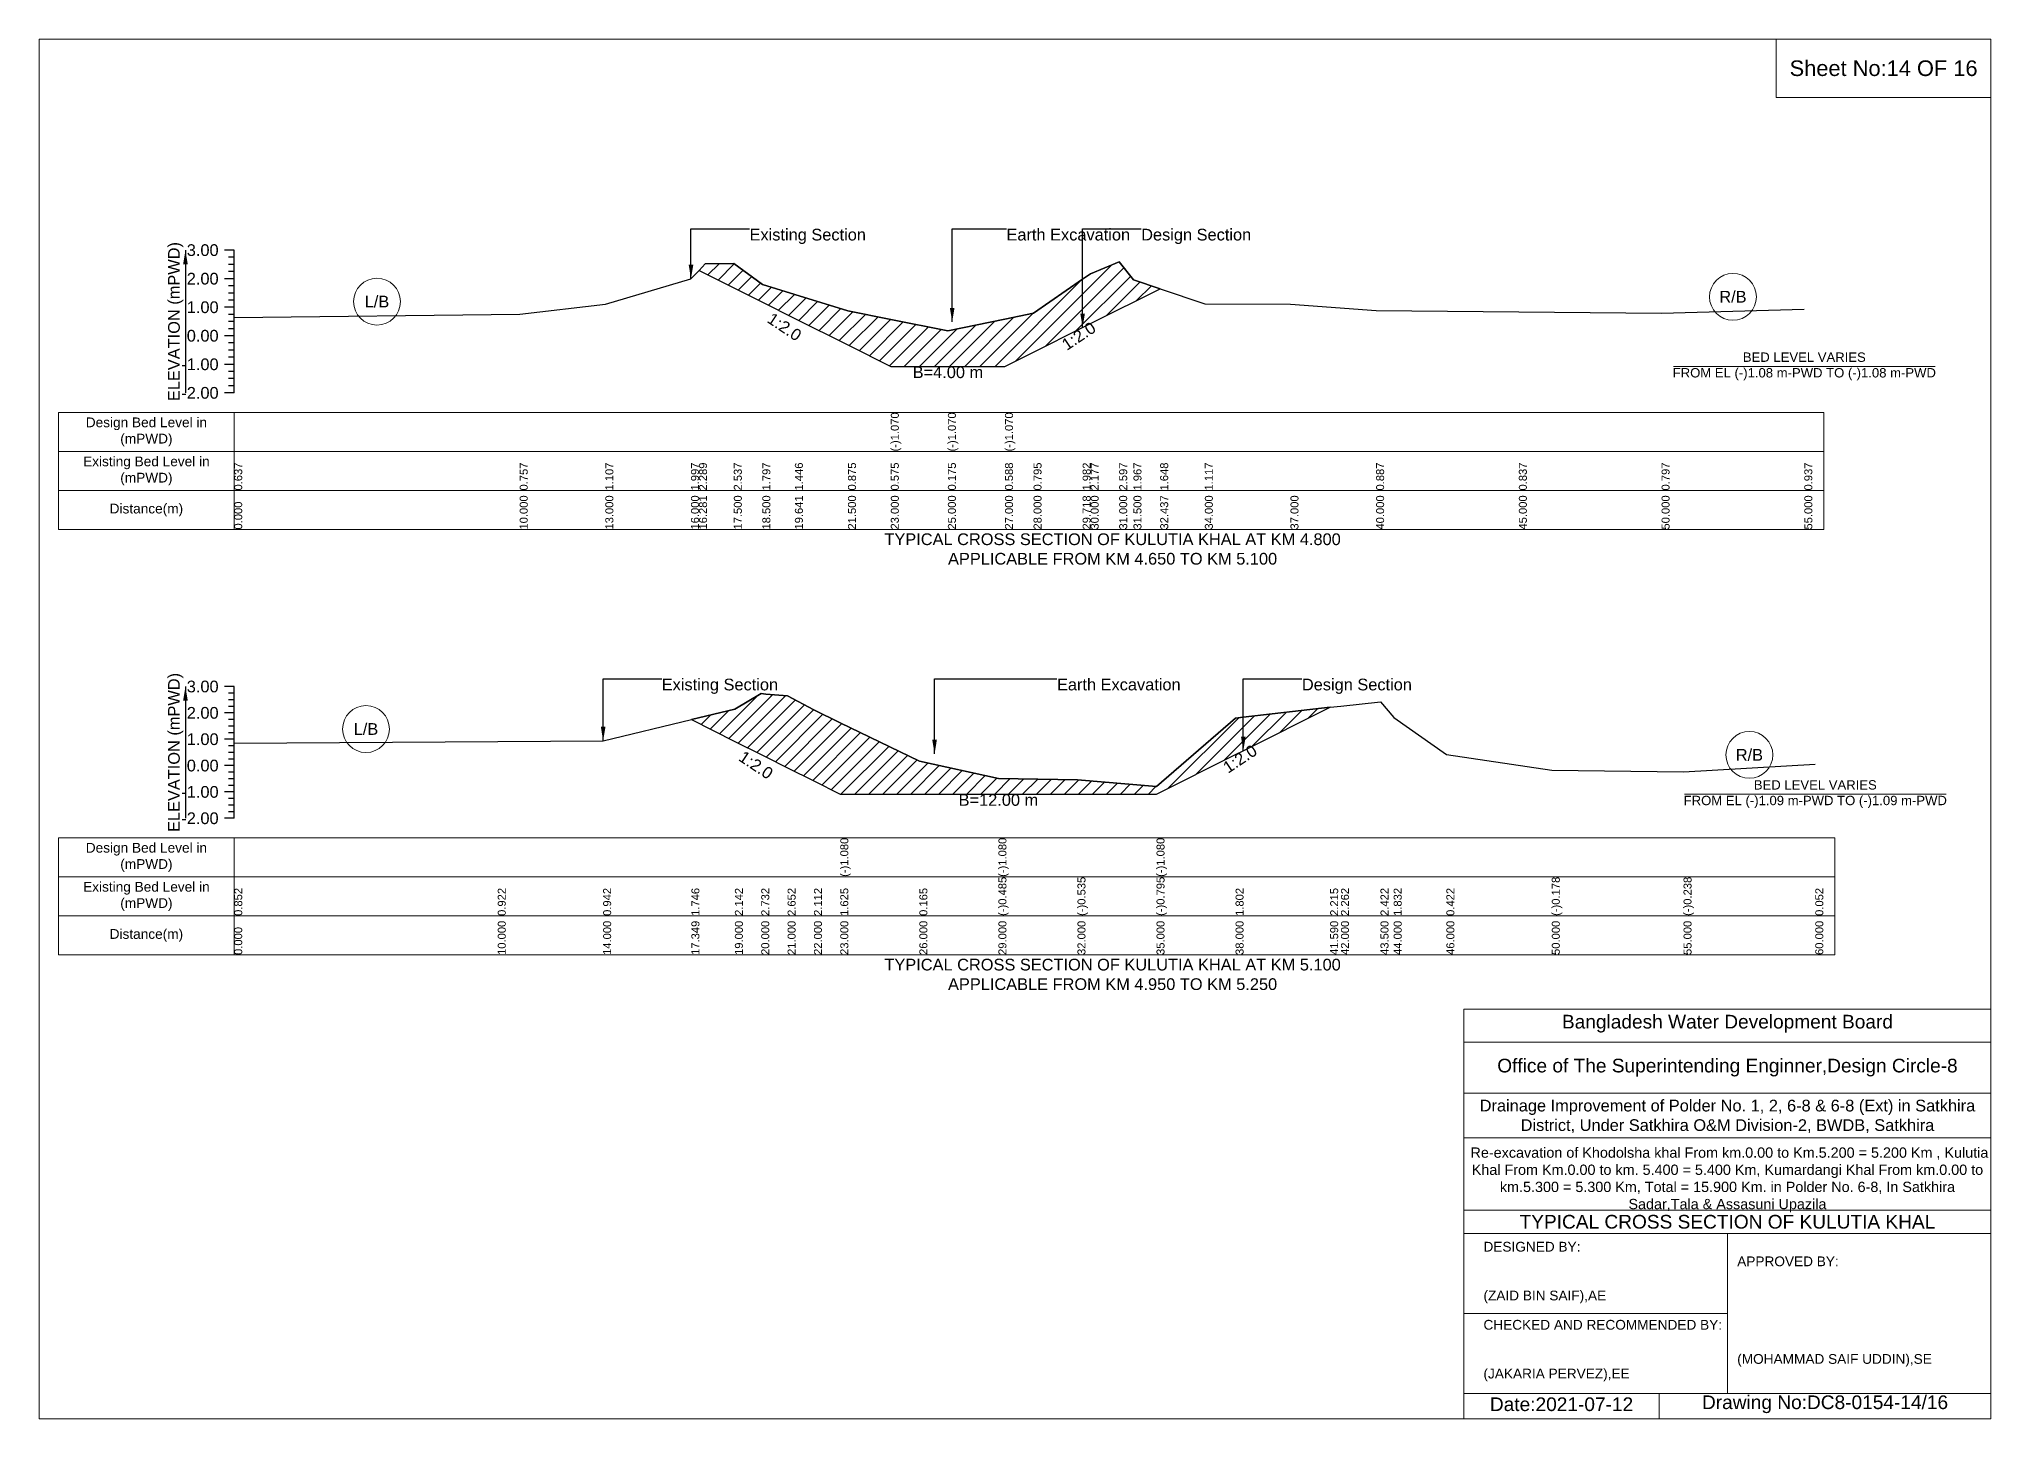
# Model space of a CAD drawing. Header units: inches. Extents: x 91000 to 568000, y -5656 to 0.
# Drawn here: x 380000 to 388000, y -5656 to 0 of the extents above; entities that cross this region are included whole.
import ezdxf

# ---------------------------------------------------------------- set-up
doc = ezdxf.new("R2010")
doc.units = ezdxf.units.IN
doc.header["$LTSCALE"] = 7
doc.header["$MEASUREMENT"] = 0
for name, color, linetype, lineweight in [('Cross section Data Border', 7, 'Continuous', 9), ('Cross Section Labels', 7, 'Continuous', 9), ('Existing_Bed_Level for Xsection', 7, 'Continuous', 25)]:
    doc.layers.add(name, color=color, linetype=linetype, lineweight=lineweight)
doc.styles.get("Standard").update_dxf_attribs({"font": 'arial.ttf'})
doc.dimstyles.get("Standard").update_dxf_attribs({"dimtxt": 0.18, "dimasz": 0.18, "dimexe": 0.18, "dimexo": 0.0625, "dimgap": 0.09, "dimtad": 0, "dimtih": 1, "dimtoh": 1, "dimdec": 4, "dimzin": 0, "dimdsep": 46, "dimtxsty": 'Standard', "dimcen": 0.09, "dimadec": 0, "dimazin": 0, "dimtfac": 1, "dimtdec": 4, "dimtofl": 0, "dimtmove": 0, "dimatfit": 3, "dimfxl": 1, "dimtolj": 1, "dimtzin": 0, "dimarcsym": 0})

msp = doc.modelspace()

# ---------------------------------------------------------------- hatches: boundary and pattern name
at = {"layer": 'Existing_Bed_Level for Xsection'}
h = msp.add_hatch(dxfattribs=at)
h.set_pattern_fill('ANSI31', color=256, scale=351, style=0)
h.paths.add_polyline_path([(382704.9, -948.6), (382730.5, -961.4), (382847.5, -1019.9), (382964.5, -1078.4), (383097.9, -1145.1), (383315.5, -1253.9), (383491, -1341.7), (383725, -1341.7), (383959, -1341.7), (384076, -1283.2), (384277.1, -1182.6), (384310, -1166.2), (384427, -1107.7), (384485.5, -1078.4), (384595.1, -1023.6), (384485.5, -986.3), (384427, -912.6), (384310, -961.8), (384277.1, -984.5), (384076, -1123.5), (383959, -1147.6), (383725, -1196), (383491, -1149.2), (383315.5, -1114.1), (383097.9, -1047.2), (382964.5, -1006.2), (382847.5, -919.6), (382730.5, -922)])
h = msp.add_hatch(dxfattribs=at)
h.set_pattern_fill('ANSI31', color=256, scale=324, style=0)
h.paths.add_polyline_path([(382673.7, -2789.6), (382852, -2878.8), (382960, -2932.8), (382978.8, -2942.2), (383068, -2986.8), (383176, -3040.8), (383284, -3094.8), (383608, -3094.8), (383932, -3094.8), (384256, -3094.8), (384580, -3094.8), (384904, -2932.8), (384935.8, -2916.9), (385291.7, -2738.9), (384935.8, -2779.9), (384904, -2783.5), (384580, -3064), (384256, -3035.9), (383932, -3030.5), (383608, -2960.3), (383284, -2802.6), (383176, -2750), (383068, -2691.7), (382978.8, -2684.6), (382960, -2683.1), (382852, -2746.8)])

# ---------------------------------------------------------------- linework, layer by layer
at = {"layer": 'Cross section Data Border'}
for points in [[(380080, -1530.5), (387315, -1530.5), (387315, -2010.5), (380080, -2010.5)], [(380080, -3274.1), (387360, -3274.1), (387360, -3754.1), (380080, -3754.1)]]:
    msp.add_lwpolyline(points, close=True, dxfattribs=at)
for points in [[(380800, -1530.5), (380800, -2010.5)], [(380080, -1690.5), (387315, -1690.5)], [(380080, -1850.5), (387315, -1850.5)], [(380800, -3274.1), (380800, -3754.1)], [(380080, -3434.1), (387360, -3434.1)], [(380080, -3594.1), (387360, -3594.1)]]:
    msp.add_lwpolyline(points, dxfattribs=at)
at = {"layer": 'Cross Section Labels'}
for points in [[(380000, 0), (388000, 0), (388000, -5656), (380000, -5656)], [(387120, 0), (388000, 0), (388000, -240), (387120, -240)]]:
    msp.add_lwpolyline(points, close=True, dxfattribs=at)
for points in [[(386699.2, -1341.7), (387770.8, -1341.7)], [(386744.2, -3094.8), (387815.8, -3094.8)], [(385840, -5656), (385840, -3976), (388000, -3976)], [(385840, -4112), (388000, -4112)], [(385840, -4320), (388000, -4320)], [(385840, -4504), (388000, -4504)], [(385840, -4800), (388000, -4800)], [(385840, -4896), (388000, -4896)], [(386920, -4896), (386920, -5552)], [(385840, -5224), (386920, -5224)], [(385840, -5552), (388000, -5552)], [(386640, -5552), (386640, -5656)]]:
    msp.add_lwpolyline(points, dxfattribs=at)
for centre in [(381385, -1076.4), (386942.5, -1056.5), (381340, -2828.3), (387010, -2934.2)]:
    msp.add_circle(centre, 96, dxfattribs=at)
at = {"layer": 'Existing_Bed_Level for Xsection'}
for points in [[(380800, -865.5), (380760, -865.5)], [(380800, -1450.5), (380800, -1333.5), (380800, -1216.5), (380800, -1099.5), (380800, -982.5), (380800, -865.5)], [(380800, -894.7), (380776, -894.7)], [(380800, -924), (380776, -924)], [(380800, -953.2), (380776, -953.2)], [(380800, -1141.9), (381970, -1127.9), (382321, -1087), (382672, -982.8), (382704.9, -948.6), (382730.5, -922), (382847.5, -919.6), (382964.5, -1006.2), (383097.9, -1047.2), (383315.5, -1114.1), (383491, -1149.2), (383491, -1149.2), (383725, -1196), (383725, -1196), (383959, -1147.6), (383959, -1147.6), (384076, -1123.5), (384277.1, -984.5), (384310, -961.8), (384427, -912.6), (384485.5, -986.3), (384595.1, -1023.6), (384778, -1085.8), (385129, -1087), (385480, -1112.7), (386065, -1118.5), (386650, -1123.2), (387235, -1106.8)], [(380800, -982.5), (380760, -982.5)], [(380800, -1011.7), (380776, -1011.7)], [(380800, -1099.5), (380760, -1099.5)], [(380800, -1041), (380776, -1041)], [(380800, -1070.2), (380776, -1070.2)], [(380800, -1128.7), (380776, -1128.7)], [(380800, -1158), (380776, -1158)], [(380800, -1187.2), (380776, -1187.2)], [(380800, -1216.5), (380760, -1216.5)], [(380800, -1245.7), (380776, -1245.7)], [(380800, -1275), (380776, -1275)], [(380800, -1333.5), (380760, -1333.5)], [(380800, -1304.2), (380776, -1304.2)], [(380800, -1362.7), (380776, -1362.7)], [(380800, -1392), (380776, -1392)], [(380800, -1421.2), (380776, -1421.2)], [(380800, -1450.5), (380760, -1450.5)], [(380800, -2654.1), (380760, -2654.1)], [(380800, -2681.1), (380776, -2681.1)], [(380800, -2708.1), (380776, -2708.1)], [(380800, -3194.1), (380800, -3086.1), (380800, -2978.1), (380800, -2870.1), (380800, -2762.1), (380800, -2654.1)], [(380800, -2886.1), (381880, -2878.6), (382312, -2876.4), (382673.7, -2789.6), (382852, -2746.8), (382960, -2683.1), (382978.8, -2684.6), (383068, -2691.7), (383176, -2750), (383284, -2802.6), (383284, -2802.6), (383608, -2960.3), (383932, -3030.5), (383932, -3030.5), (384256, -3035.9), (384580, -3064), (384580, -3064), (384904, -2783.5), (384935.8, -2779.9), (385291.7, -2738.9), (385336, -2733.8), (385498, -2716.6), (385552, -2780.3), (385768, -2932.6), (386200, -2997.4), (386740, -3003.8), (387280, -2972.5)], [(380800, -2762.1), (380760, -2762.1)], [(380800, -2735.1), (380776, -2735.1)], [(380800, -2789.1), (380776, -2789.1)], [(380800, -2870.1), (380760, -2870.1)], [(380800, -2816.1), (380776, -2816.1)], [(380800, -2843.1), (380776, -2843.1)], [(380800, -2897.1), (380776, -2897.1)], [(380800, -2924.1), (380776, -2924.1)], [(380800, -2951.1), (380776, -2951.1)], [(380800, -2978.1), (380760, -2978.1)], [(380800, -3005.1), (380776, -3005.1)], [(380800, -3032.1), (380776, -3032.1)], [(380800, -3086.1), (380760, -3086.1)], [(380800, -3059.1), (380776, -3059.1)], [(380800, -3113.1), (380776, -3113.1)], [(380800, -3194.1), (380760, -3194.1)], [(380800, -3140.1), (380776, -3140.1)], [(380800, -3167.1), (380776, -3167.1)]]:
    msp.add_lwpolyline(points, dxfattribs=at)
for points in [[(382704.9, -948.6), (382730.5, -961.4), (382847.5, -1019.9), (382964.5, -1078.4), (383097.9, -1145.1), (383315.5, -1253.9), (383491, -1341.7), (383491, -1341.7), (383725, -1341.7), (383725, -1341.7), (383959, -1341.7), (383959, -1341.7), (384076, -1283.2), (384277.1, -1182.6), (384310, -1166.2), (384427, -1107.7), (384485.5, -1078.4), (384595.1, -1023.6), (384595.1, -1023.6), (384595.1, -1023.6), (384485.5, -986.3), (384427, -912.6), (384310, -961.8), (384277.1, -984.5), (384076, -1123.5), (383959, -1147.6), (383959, -1147.6), (383725, -1196), (383725, -1196), (383491, -1149.2), (383491, -1149.2), (383315.5, -1114.1), (383097.9, -1047.2), (382964.5, -1006.2), (382847.5, -919.6), (382730.5, -922)], [(382673.7, -2789.6), (382673.7, -2789.6), (382852, -2878.8), (382960, -2932.8), (382978.8, -2942.2), (383068, -2986.8), (383176, -3040.8), (383284, -3094.8), (383284, -3094.8), (383608, -3094.8), (383932, -3094.8), (383932, -3094.8), (384256, -3094.8), (384580, -3094.8), (384580, -3094.8), (384904, -2932.8), (384935.8, -2916.9), (385291.7, -2738.9), (384935.8, -2779.9), (384904, -2783.5), (384580, -3064), (384580, -3064), (384256, -3035.9), (383932, -3030.5), (383932, -3030.5), (383608, -2960.3), (383284, -2802.6), (383284, -2802.6), (383176, -2750), (383068, -2691.7), (382978.8, -2684.6), (382960, -2683.1), (382852, -2746.8), (382673.7, -2789.6)]]:
    msp.add_lwpolyline(points, close=True, dxfattribs=at)

# ---------------------------------------------------------------- texts
at = {"layer": 'Cross section Data Border', "char_height": 40, "width": 640, "attachment_point": 5}
for s, insert in [('Design Bed Level in (mPWD)', (380440, -1610.5)), ('Existing Bed Level in (mPWD)', (380440, -1770.5)), ('Distance(m)', (380440, -1930.5)), ('Design Bed Level in (mPWD)', (380440, -3354.1)), ('Existing Bed Level in (mPWD)', (380440, -3514.1)), ('Distance(m)', (380440, -3674.1))]:
    msp.add_mtext(s, dxfattribs=dict(at, insert=insert))
at = {"layer": 'Cross Section Labels'}
for s, insert, char_height, attachment_point in [('Sheet No:14 OF 16', (387560, -120), 64, 5), ('Existing Section', (382912, -777.7), 48, 1), ('Earth Excavation', (383965, -777.7), 48, 1), ('Design Section', (384517.1, -777.7), 48, 1), ('R/B', (386942.5, -1056.5), 48, 5), ('L/B', (381385, -1076.4), 48, 5), ('B=4.00 m', (383725, -1341.7), 48, 2), ('BED LEVEL VARIES ^JFROM EL (-)1.08 m-PWD TO (-)1.08 m-PWD', (387235, -1341.7), 38.4, 5), ('TYPICAL CROSS SECTION OF KULUTIA KHAL AT KM 4.800^JAPPLICABLE FROM KM 4.650 TO KM 5.100', (384400, -2090.5), 48, 5), ('Existing Section', (382552, -2621.7), 48, 1), ('Earth Excavation', (384172, -2621.7), 48, 1), ('Design Section', (385175.8, -2621.7), 48, 1), ('L/B', (381340, -2828.3), 48, 5), ('R/B', (387010, -2934.2), 48, 5), ('BED LEVEL VARIES ^JFROM EL (-)1.09 m-PWD TO (-)1.09 m-PWD', (387280, -3094.8), 38.4, 5), ('B=12.00 m', (383932, -3094.8), 48, 2), ('TYPICAL CROSS SECTION OF KULUTIA KHAL AT KM 5.100^JAPPLICABLE FROM KM 4.950 TO KM 5.250', (384400, -3834.1), 48, 5), ('Bangladesh Water Development Board', (386920, -4036), 56, 5), ('Office of The Superintending Enginner,Design Circle-8', (386920, -4216), 56, 5)]:
    msp.add_mtext(s, dxfattribs=dict(at, insert=insert, char_height=char_height, attachment_point=attachment_point))
at = {"layer": 'Cross Section Labels', "char_height": 48, "attachment_point": 2}
for insert, rotation in [((383068.7, -1159.8), 326.30993), ((384247.8, -1197.3), 33.69007), ((382951.8, -2955.7), 326.30993), ((384908.8, -2930.4), 33.69007)]:
    msp.add_mtext('1:2.0', dxfattribs=dict(at, insert=insert, rotation=rotation))
at = {"layer": 'Cross Section Labels'}
for s, insert, char_height, width, attachment_point in [('Drainage Improvement of Polder No. 1, 2, 6-8 & 6-8 (Ext) in Satkhira District, Under Satkhira O&M Division-2, BWDB, Satkhira', (386920, -4416), 48, 2240, 5), (' Re-excavation of Khodolsha khal From km.0.00 to Km.5.200 = 5.200 Km , Kulutia Khal From Km.0.00 to km. 5.400 = 5.400 Km, Kumardangi Khal From km.0.00 to km.5.300 = 5.300 Km, Total = 15.900 Km. in Polder No. 6-8, In Satkhira Sadar,Tala & Assasuni Upazila', (386920, -4676), 42.1524, 2160, 5), ('TYPICAL CROSS SECTION OF KULUTIA KHAL', (386920, -4848), 56, 2240, 5), ('DESIGNED BY:^J^J^J(ZAID BIN SAIF),AE', (385920, -5056), 40, 1120, 4), ('APPROVED BY:^J^J^J^J^J^J(MOHAMMAD SAIF UDDIN),SE', (386960, -5216), 40, 1120, 4), ('CHECKED AND RECOMMENDED BY:^J^J^J(JAKARIA PERVEZ),EE', (385920, -5376), 40, 1120, 4), ('Date:2021-07-12', (386240, -5596), 56, 1120, 5), ('Drawing No:DC8-0154-14/16', (387320, -5596), 56, 1760, 5)]:
    msp.add_mtext(s, dxfattribs=dict(at, insert=insert, char_height=char_height, width=width, attachment_point=attachment_point))
at = {"layer": 'Existing_Bed_Level for Xsection', "rotation": 90}
for s, insert, char_height, attachment_point in [('ELEVATION (mPWD)', (380560, -1158), 48, 5), ('(-)1.070', (383491, -1690.5), 32.8, 1), ('(-)1.070', (383725, -1690.5), 32.8, 1), ('(-)1.070', (383959, -1690.5), 32.8, 1), ('0.637', (380800, -1850.5), 32.8, 1), ('0.757', (381970, -1850.5), 32.8, 1), ('1.107', (382321, -1850.5), 32.8, 1), ('1.997', (382672, -1850.5), 32.8, 1), ('2.289', (382704.9, -1850.5), 32.8, 1), ('2.537', (382847.5, -1850.5), 32.8, 1), ('1.797', (382964.5, -1850.5), 32.8, 1), ('1.446', (383097.9, -1850.5), 32.8, 1), ('0.875', (383315.5, -1850.5), 32.8, 1), ('0.575', (383491, -1850.5), 32.8, 1), ('0.175', (383725, -1850.5), 32.8, 1), ('0.588', (383959, -1850.5), 32.8, 1), ('0.795', (384076, -1850.5), 32.8, 1), ('1.982', (384277.1, -1850.5), 32.8, 1), ('2.177', (384310, -1850.5), 32.8, 1), ('2.597', (384427, -1850.5), 32.8, 1), ('1.967', (384485.5, -1850.5), 32.8, 1), ('1.648', (384595.1, -1850.5), 32.8, 1), ('1.117', (384778, -1850.5), 32.8, 1), ('0.887', (385480, -1850.5), 32.8, 1), ('0.837', (386065, -1850.5), 32.8, 1), ('0.797', (386650, -1850.5), 32.8, 1), ('0.937', (387235, -1850.5), 32.8, 1), ('0.000', (380800, -2010.5), 32.8, 1), ('10.000', (381970, -2010.5), 32.8, 1), ('13.000', (382321, -2010.5), 32.8, 1), ('16.000', (382672, -2010.5), 32.8, 1), ('16.281', (382704.9, -2010.5), 32.8, 1), ('17.500', (382847.5, -2010.5), 32.8, 1), ('18.500', (382964.5, -2010.5), 32.8, 1), ('19.641', (383097.9, -2010.5), 32.8, 1), ('21.500', (383315.5, -2010.5), 32.8, 1), ('23.000', (383491, -2010.5), 32.8, 1), ('25.000', (383725, -2010.5), 32.8, 1), ('27.000', (383959, -2010.5), 32.8, 1), ('28.000', (384076, -2010.5), 32.8, 1), ('29.718', (384277.1, -2010.5), 32.8, 1), ('30.000', (384310, -2010.5), 32.8, 1), ('31.000', (384427, -2010.5), 32.8, 1), ('31.500', (384485.5, -2010.5), 32.8, 1), ('32.437', (384595.1, -2010.5), 32.8, 1), ('34.000', (384778, -2010.5), 32.8, 1), ('37.000', (385129, -2010.5), 32.8, 1), ('40.000', (385480, -2010.5), 32.8, 1), ('45.000', (386065, -2010.5), 32.8, 1), ('50.000', (386650, -2010.5), 32.8, 1), ('55.000', (387235, -2010.5), 32.8, 1), ('ELEVATION (mPWD)', (380560, -2924.1), 48, 5), ('(-)1.080', (383284, -3434.1), 32.8, 1), ('(-)1.080', (383932, -3434.1), 32.8, 1), ('(-)1.080', (384580, -3434.1), 32.8, 1), ('(-)0.485', (383932, -3594.1), 32.8, 1), ('(-)0.535', (384256, -3594.1), 32.8, 1), ('(-)0.795', (384580, -3594.1), 32.8, 1), ('(-)0.178', (386200, -3594.1), 32.8, 1), ('(-)0.238', (386740, -3594.1), 32.8, 1), ('0.852', (380800, -3594.1), 32.8, 1), ('0.922', (381880, -3594.1), 32.8, 1), ('0.942', (382312, -3594.1), 32.8, 1), ('1.746', (382673.7, -3594.1), 32.8, 1), ('2.142', (382852, -3594.1), 32.8, 1), ('2.732', (382960, -3594.1), 32.8, 1), ('2.652', (383068, -3594.1), 32.8, 1), ('2.112', (383176, -3594.1), 32.8, 1), ('1.625', (383284, -3594.1), 32.8, 1), ('0.165', (383608, -3594.1), 32.8, 1), ('1.802', (384904, -3594.1), 32.8, 1), ('2.215', (385291.7, -3594.1), 32.8, 1), ('2.262', (385336, -3594.1), 32.8, 1), ('2.422', (385498, -3594.1), 32.8, 1), ('1.832', (385552, -3594.1), 32.8, 1), ('0.422', (385768, -3594.1), 32.8, 1), ('0.052', (387280, -3594.1), 32.8, 1), ('0.000', (380800, -3754.1), 32.8, 1), ('10.000', (381880, -3754.1), 32.8, 1), ('14.000', (382312, -3754.1), 32.8, 1), ('17.349', (382673.7, -3754.1), 32.8, 1), ('19.000', (382852, -3754.1), 32.8, 1), ('20.000', (382960, -3754.1), 32.8, 1), ('21.000', (383068, -3754.1), 32.8, 1), ('22.000', (383176, -3754.1), 32.8, 1), ('23.000', (383284, -3754.1), 32.8, 1), ('26.000', (383608, -3754.1), 32.8, 1), ('29.000', (383932, -3754.1), 32.8, 1), ('32.000', (384256, -3754.1), 32.8, 1), ('35.000', (384580, -3754.1), 32.8, 1), ('38.000', (384904, -3754.1), 32.8, 1), ('41.590', (385291.7, -3754.1), 32.8, 1), ('42.000', (385336, -3754.1), 32.8, 1), ('43.500', (385498, -3754.1), 32.8, 1), ('44.000', (385552, -3754.1), 32.8, 1), ('46.000', (385768, -3754.1), 32.8, 1), ('50.000', (386200, -3754.1), 32.8, 1), ('55.000', (386740, -3754.1), 32.8, 1), ('60.000', (387280, -3754.1), 32.8, 1)]:
    msp.add_mtext(s, dxfattribs=dict(at, insert=insert, char_height=char_height, attachment_point=attachment_point))
at = {"layer": 'Existing_Bed_Level for Xsection', "char_height": 48, "attachment_point": 6}
for s, insert in [('3.00', (380736, -865.5)), ('2.00', (380736, -982.5)), ('1.00', (380736, -1099.5)), ('0.00', (380736, -1216.5)), ('-1.00', (380736, -1333.5)), ('-2.00', (380736, -1450.5)), ('3.00', (380736, -2654.1)), ('2.00', (380736, -2762.1)), ('1.00', (380736, -2870.1)), ('0.00', (380736, -2978.1)), ('-1.00', (380736, -3086.1)), ('-2.00', (380736, -3194.1))]:
    msp.add_mtext(s, dxfattribs=dict(at, insert=insert))

# ---------------------------------------------------------------- leaders
at = {"layer": 'Cross Section Labels', "annotation_type": 0, "has_hookline": 1, "hookline_direction": 0}
for points, text_width in [([(382672, -982.8), (382672, -777.7), (382911.9, -777.7)], 467.2), ([(383742.6, -1159.5), (383742.6, -777.7), (383964.9, -777.7)], 497), ([(384277.1, -1182.6), (384277.1, -777.7), (384517, -777.7)], 441.2), ([(382312, -2876.4), (382312, -2621.7), (382551.9, -2621.7)], 467.2), ([(383670.4, -2929.8), (383670.4, -2621.7), (384171.9, -2621.7)], 497), ([(384935.8, -2916.9), (384935.8, -2621.7), (385175.7, -2621.7)], 441.2)]:
    msp.add_leader(points, dimstyle='Standard', override={"dimasz": 57.6}, dxfattribs=dict(at, text_width=text_width))
at = {"layer": 'Existing_Bed_Level for Xsection'}
for points in [[(380600, -865.5), (380600, -1450.5)], [(380600, -2654.1), (380600, -3194.1)]]:
    msp.add_leader(points, dimstyle='Standard', override={"dimasz": 57.6}, dxfattribs=at)

doc.saveas('drawing.dxf')
